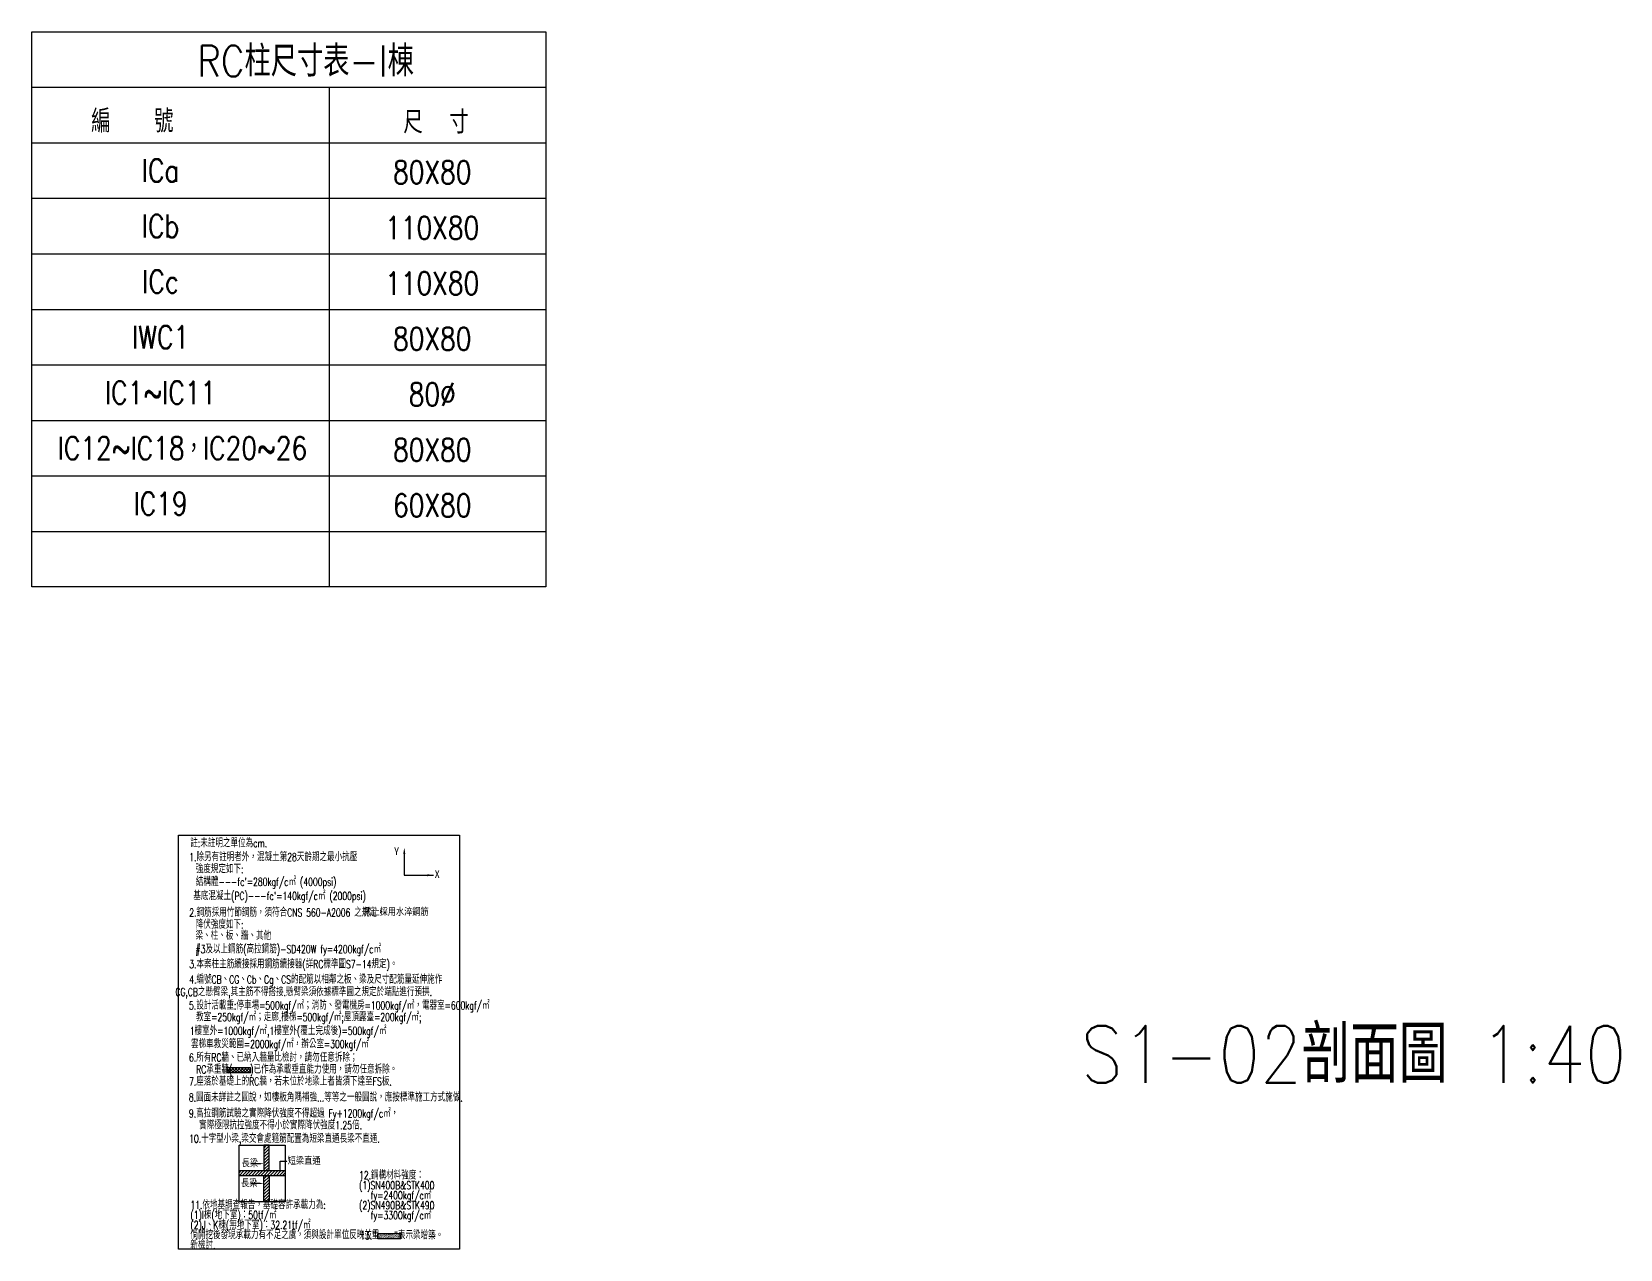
# Model space of a CAD drawing. Header units: centimetres. Extents: x -47768 to 194820, y -149527 to 141949.
# Drawn here: x 69841 to 72620, y 13166 to 15298 of the extents above; entities that cross this region are included whole.
import ezdxf
from ezdxf import colors
from ezdxf.entities.mleader import LeaderData, LeaderLine
from ezdxf.enums import TextEntityAlignment as Align
from ezdxf.math import Vec2, Vec3

# ---------------------------------------------------------------- set-up
doc = ezdxf.new("R2010")
doc.units = ezdxf.units.CM
doc.linetypes.add('HIDDEN', pattern=[0.375, 0.25, -0.125])
doc.layers.get('0').update_dxf_attribs({"color": 8})
for name, color, linetype in [('0S-B', 6, 'HIDDEN'), ('1', 1, 'Continuous'), ('1S-TEXT', 7, 'Continuous'), ('1S-WN', 40, 'Continuous'), ('C2', 2, 'Continuous')]:
    doc.layers.add(name, color=color, linetype=linetype)
doc.layers.add('1S-TEXT2', color=2, linetype='Continuous', plot=False)
doc.styles.add('CHINA', font='romans.shx', dxfattribs={"width": 0.85, "bigfont": 'chineset.shx'})
doc.styles.add('TEXT2', font='kaiu.ttf', dxfattribs={"width": 0.9})
pattern_1 = [(45, (7.0336, -960.6854), (-0.771389, 0.771389), [])]

# ---------------------------------------------------------------- blocks, each defined once
blk = doc.blocks.new('座標')
at = {"color": 0}
for p, q in [((0, 122), (0, 0)), ((0, 0), (146.6, 0))]:
    blk.add_line(p, q, dxfattribs=at)
for points in [[(-5.2, 106.5), (5.2, 106.5), (0, 137.6)], [(115.5, 5.2), (115.5, -5.2), (146.6, 0)]]:
    blk.add_solid(points, dxfattribs=at)
at = {"color": 0, "style": 'TEXT2'}
for s, p in [('Y', (-51.3, 101.6)), ('X', (151.8, -13.1))]:
    blk.add_text(s, height=37.3, dxfattribs=at).set_placement(p)
blk = doc.blocks.new('RC柱尺寸表(B1F)')
at = {"layer": '1', "linetype": 'Continuous'}
blk.add_lwpolyline([(39124.198, 20860.451), (39133.194, 20860.451), (39133.194, 20850.731), (39124.198, 20850.731)], close=True, dxfattribs=at)
at = {"layer": 'C2', "color": 7}
for p, q in [((39124.198, 20859.479), (39133.194, 20859.479)), ((39129.409, 20850.731), (39129.409, 20859.479)), ((39124.198, 20858.507), (39133.194, 20858.507)), ((39124.198, 20857.535), (39133.194, 20857.535)), ((39124.198, 20856.563), (39133.194, 20856.563)), ((39124.198, 20855.591), (39133.194, 20855.591)), ((39124.198, 20854.619), (39133.194, 20854.619)), ((39124.198, 20853.647), (39133.194, 20853.647)), ((39124.198, 20852.675), (39133.194, 20852.675)), ((39124.198, 20851.703), (39133.194, 20851.703))]:
    blk.add_line(p, q, dxfattribs=at)
at = {"layer": '1S-TEXT', "color": 6, "style": 'CHINA', "width": 0.85}
blk.add_text('RC柱尺寸表-I棟', height=0.54, dxfattribs=at).set_placement((39128.989, 20859.965), align=Align.MIDDLE)
at = {"layer": '1S-TEXT', "style": 'CHINA', "width": 0.85}
for s, p in [('編   號', (39125.238, 20858.687)), ('尺  寸', (39130.699, 20858.67))]:
    blk.add_text(s, height=0.4, dxfattribs=at).set_placement(p)
at = {"layer": '1S-TEXT', "style": 'CHINA', "width": 0.8}
for s, p in [('ICa', (39126.452, 20858.021)), ('80X80', (39131.205, 20857.991)), ('ICb', (39126.452, 20857.049)), ('110X80', (39131.205, 20857.019)), ('ICc', (39126.452, 20856.077)), ('110X80', (39131.205, 20856.047)), ('IWC1', (39126.452, 20855.105)), ('80X80', (39131.205, 20855.075)), ('IC1~IC11', (39126.452, 20854.133)), ('80%%C', (39131.205, 20854.103)), ('IC12~IC18，IC20~26', (39126.834, 20853.161)), ('80X80', (39131.205, 20853.131)), ('IC19', (39126.452, 20852.189)), ('60X80', (39131.205, 20852.159))]:
    blk.add_text(s, height=0.4, dxfattribs=at).set_placement(p, align=Align.MIDDLE)
blk = doc.blocks.new('說明框')
at = {"layer": '1S-TEXT'}
h = blk.add_hatch(dxfattribs=at)
h.set_pattern_fill('ANSI37', color=256, scale=8.888889, style=0)
h.set_pattern_definition([(45, (-124.1303, -1135.5256), (-0.785674, 0.785674), []), (135, (-124.1303, -1135.5256), (-0.785674, -0.785674), [])])
h.paths.add_polyline_path([(-89.1, -1079.99), (-100.65, -1079.99), (-100.65, -1082.66), (-89.1, -1082.66)])
h = blk.add_hatch(dxfattribs=at)
h.set_pattern_fill('ANSI31', color=256, scale=8.727273, style=0)
h.set_pattern_definition(pattern_1)
h.paths.add_polyline_path([(-82.35, -1134.15), (-79.73, -1134.15), (-79.73, -1147.22), (-82.35, -1147.22)])
h.paths.add_polyline_path([(-82.35, -1131.53), (-79.73, -1131.53), (-79.73, -1118.85), (-82.35, -1118.85)])
h = blk.add_hatch(dxfattribs=at)
h.set_pattern_fill('ANSI31', color=256, scale=8.727273, style=0)
h.set_pattern_definition(pattern_1)
h.paths.add_polyline_path([(-94.7, -1131.53), (-71.61, -1131.53), (-71.61, -1134.15), (-94.7, -1134.15)])
at = {"layer": '1S-TEXT', "linetype": 'Continuous'}
h = blk.add_hatch(dxfattribs=at)
h.set_pattern_fill('AR-SAND', color=256, scale=0.266667, style=0)
h.set_pattern_definition([(37.5, (-33.9684, -1210.81195), (-0.0167982, 0.5138197), [0, -0.4053333, 0, -0.4533333, 0, -0.4333333]), (7.5, (-33.9684, -1210.81195), (0.4719405, 0.752572), [0, -0.2186667, 0, -0.3653333, 0, -0.14]), (327.5, (-34.2964, -1210.81195), (0.830438, 0.001509), [0, -0.1333333, 0, -0.48, 0, -0.6266667]), (317.5, (-34.2964, -1210.81195), (0.801634, 0.234047), [0, -0.0666667, 0, -0.3146667, 0, -0.36])])
h.paths.add_polyline_path([(-13.86, -1162.95), (-25.41, -1162.95), (-25.41, -1165.61), (-13.86, -1165.61)])
at = {"layer": '1', "linetype": 'Continuous'}
blk.add_lwpolyline([(-124.94, -963.67), (15.53, -963.67), (15.53, -1170.87), (-124.94, -1170.87)], close=True, dxfattribs=at)
at = {"layer": '1S-TEXT'}
for points in [[(-100.6, -1079.91), (-89.05, -1079.91), (-89.05, -1082.58), (-100.6, -1082.58)], [(-94.7, -1118.85), (-71.61, -1118.85), (-71.61, -1147.22), (-94.7, -1147.22)], [(-82.35, -1134.15), (-79.73, -1134.15), (-79.73, -1147.22), (-82.35, -1147.22)]]:
    blk.add_lwpolyline(points, close=True, dxfattribs=at)
at = {"layer": '1S-TEXT', "elevation": 0}
for points in [[(-82.35, -1131.53), (-79.73, -1131.53), (-79.73, -1118.85), (-82.35, -1118.85)], [(-94.7, -1131.53), (-71.61, -1131.53), (-71.61, -1134.15), (-94.7, -1134.15)]]:
    blk.add_lwpolyline(points, close=True, dxfattribs=at)
at = {"layer": '1S-TEXT', "linetype": 'Continuous'}
blk.add_lwpolyline([(-25.41, -1162.95), (-13.86, -1162.95), (-13.86, -1165.61), (-25.41, -1165.61)], close=True, dxfattribs=at)
at = {"layer": '1S-TEXT', "linetype": 'Continuous', "xscale": 0.09999999999999991, "yscale": 0.09999999999999991, "zscale": 0.09999999999999991}
blk.add_blockref('座標', (-12.13, -983.78), dxfattribs=at)
at = {"layer": '1S-TEXT', "style": 'CHINA'}
for s, height, width, p in [('註:未註明之單位為cm.', 4, 0.7, (-119.09, -969.7)), ('1.除另有註明者外，混凝土第28天齡期之最小抗壓', 4, 0.7, (-119.62, -976.69)), ('強度規定如下:', 4, 0.7, (-116.41, -982.69)), ("結構體---fc'=280kgf/c㎡ (4000psi)", 4, 0.7, (-116.35, -989.08)), (" 基底混凝土(PC)---fc'=140kgf/c㎡ (2000psi)", 4, 0.7, (-119.53, -996.15)), ('2.鋼筋採用竹節鋼筋，須符合CNS 560-A2006 之規定，', 4, 0.7, (-119.62, -1004.47)), ('禁止採用水淬鋼筋', 3.556, 0.85, (-32.62, -1004.05)), ('降伏強度如下:', 4, 0.7, (-116.41, -1010.47)), ('梁、柱、板、牆、其他', 4, 0.7, (-116.47, -1016.03)), ('#3及以上鋼筋(高拉鋼筋)-SD420W fy=4200kgf/c㎡', 4, 0.7, (-116.47, -1022.76)), ('3.本案柱主筋續接採用鋼筋續接器(詳RC標準圖S7-14規定)。', 4, 0.7, (-119.62, -1030.28)), ('4.編號CB、CG、Cb、Cg、CS的配筋以相鄰之板、梁及尺寸配筋量延伸施作', 4, 0.7, (-119.62, -1037.96)), ('5.設計活載重:停車場=500kgf/㎡；消防、發電機房=1000kgf/㎡，電器室=600kgf/㎡', 4, 0.7, (-119.74, -1050.92)), ('教室=250kgf/㎡；走廊.樓梯=500kgf/㎡;屋頂露臺=200kgf/㎡;', 4, 0.7, (-116.22, -1056.73)), ('1樓室外=1000kgf/㎡,1樓室外(覆土完成後)=500kgf/㎡', 4, 0.7, (-119.37, -1063.65)), ('雲梯車救災範圍=2000kgf/㎡，辦公室=300kgf/㎡', 4, 0.7, (-118.76, -1070.22)), ('6.所有RC牆、已納入牆量比檢討，請勿任意拆除；', 4, 0.7, (-119.74, -1076.99, 0)), ('RC承重牆(    )已作為承載垂直能力使用，請勿任意拆除。', 4, 0.7, (-116.14, -1082.94, 0)), ('7.座落於基礎上的RC牆，若未位於地梁上者皆須下達至FS板.', 4, 0.7, (-119.74, -1088.92, 0)), ('8.圖面未詳註之圖說，如樓板角隅補強...等等之一般圖說，應按標準施工方式施做.', 4, 0.7, (-119.82, -1096.92, 0)), ('9.高拉鋼筋試驗之實際降伏強度不得超過 Fy+1200kgf/c㎡，', 4, 0.7, (-119.79, -1104.92, 0)), ('實際極限抗拉強度不得小於實際降伏強度1.25倍.', 4, 0.7, (-114.68, -1110.86, 0)), ('10.十字型小梁,梁交會處箍筋配置為短梁直通長梁不直通.', 4, 0.7, (-119.69, -1117.58)), ('長梁', 3.6, 0.85, (-93.43, -1129.78)), ('短梁直通', 3.6, 0.85, (-70.46, -1128.58, 0)), ('長梁', 3.6, 0.85, (-93.76, -1139.77)), ('13."    "表示梁增築。', 4, 0.7, (-34.2, -1165.94))]:
    blk.add_text(s, height=height, dxfattribs=dict(at, width=width)).set_placement(p)
at = {"layer": '1S-TEXT', "style": 'CHINA', "width": 0.7}
blk.add_text('CG,CB之懸臂梁,其主筋不得搭接.懸臂梁須依據標準圖之規定於端點進行預拱.', height=4, dxfattribs=at).set_placement((-62.42, -1044.21), align=Align.CENTER)
at = {"layer": '1S-TEXT', "char_height": 4, "attachment_point": 5, "style": 'CHINA'}
for s, width, insert in [('\\pxsm0.75,ql;{\\W0.7;12.鋼構材料強度：\\P(1)SN400B&STK400 \\P   fy=2400kgf/c㎡\\P(2)SN490B&STK490 \\P   fy=3300kgf/c㎡}', 63.0661, (-3.21, -1144.56)), ('\\pxsm0.75,ql;{\\W0.7;11.依地基調查報告，基礎容許承載力為:\\P(1)I棟(地下室)：50tf/㎡\\P(2)J、K棟(無地下室)：32.21tf/㎡\\P倘開挖後發現承載力有不足之虞，須與設計單位反映並重新檢討.}', 94.814, (-71.65, -1158.76))]:
    blk.add_mtext_dynamic_manual_height_columns(s, width=width, gutter_width=512.5, heights=[0], dxfattribs=dict(at, insert=insert))
at = {"layer": '1S-TEXT'}
ml = blk.add_multileader_mtext('Standard', dxfattribs=at)
ml.set_content('', color=256)
ml.set_leader_properties()
ml.build(insert=Vec2(0, 0))
ml.multileader.update_dxf_attribs({"text_right_attachment_type": 6, "dogleg_length": 40, "arrow_head_size": 1.75})
ctx = ml.context
ctx.base_point, ctx.char_height, ctx.arrow_head_size, ctx.landing_gap_size, ctx.plane_origin = Vec3(-70.63, -1126.74, 0), 0.0157, 1.75, 0.00785, Vec3(-74.12, -1132.79, 0)
ctx.right_attachment = 6
notes = []
notes.append((ctx, [(0, (1, 1, 0), (-74.12, -1126.74, 0), (1, 0), 3.49, [(0, [(-74.12, -1132.79, 0)], 0, [])])]))
ctx.mtext.insert, ctx.mtext.flow_direction = Vec3(-70.62, -1126.73, 0), 5
ml = blk.add_multileader_mtext('Standard', dxfattribs=at)
ml.set_content('', color=256)
ml.set_leader_properties()
ml.build(insert=Vec2(0, 0))
ml.multileader.update_dxf_attribs({"text_right_attachment_type": 6, "dogleg_length": 1, "arrow_head_size": 1.75})
ctx = ml.context
ctx.base_point, ctx.char_height, ctx.arrow_head_size, ctx.landing_gap_size, ctx.plane_origin = Vec3(-88.78, -1128.07, 0), 0.0157, 1.75, 0.00785, Vec3(-82.35, -1128.08, 0)
ctx.right_attachment, ctx.text_align_type = 6, 2
notes.append((ctx, [(0, (1, 1, 0), (-88.67, -1128.08, 0), (-1, 0), 0.0873, [(0, [(-82.35, -1128.08, 0)], 0, [])])]))
ctx.mtext.insert, ctx.mtext.alignment, ctx.mtext.flow_direction = Vec3(-88.77, -1128.06, 0), 3, 5
ml = blk.add_multileader_mtext('Standard', dxfattribs=at)
ml.set_content('', color=256)
ml.set_leader_properties()
ml.build(insert=Vec2(0, 0))
ml.multileader.update_dxf_attribs({"text_right_attachment_type": 6, "dogleg_length": 1, "arrow_head_size": 1.75})
ctx = ml.context
ctx.base_point, ctx.char_height, ctx.arrow_head_size, ctx.landing_gap_size, ctx.plane_origin = Vec3(-88.78, -1137.94, 0), 0.0157, 1.75, 0.00785, Vec3(-82.35, -1137.95, 0)
ctx.right_attachment, ctx.text_align_type = 6, 2
notes.append((ctx, [(0, (1, 1, 0), (-88.67, -1137.95, 0), (-1, 0), 0.0873, [(0, [(-82.35, -1137.95, 0)], 0, [])])]))
ctx.mtext.insert, ctx.mtext.alignment, ctx.mtext.flow_direction = Vec3(-88.77, -1137.94, 0), 3, 5
for ctx, leaders in notes:
    for number, flags, end, landing, length, lines in leaders:
        leader = LeaderData()
        leader.index, (leader.has_last_leader_line, leader.has_dogleg_vector, leader.attachment_direction) = number, flags
        leader.last_leader_point, leader.dogleg_vector, leader.dogleg_length = Vec3(end), Vec3(landing), length
        for number, points, colour, breaks in lines:
            line = LeaderLine()
            line.index, line.vertices, line.color, line.breaks = number, Vec3.list(points), colors.encode_raw_color(colour), breaks
            leader.lines.append(line)
        ctx.leaders.append(leader)

msp = doc.modelspace()

# ---------------------------------------------------------------- block references
at = {"layer": '0S-B', "xscale": 3.5, "yscale": 3.5, "zscale": 3}
msp.add_blockref('說明框', (70535.2562, 17264.1674), dxfattribs=at)
at = {"layer": '1S-WN', "ltscale": 100, "xscale": 100, "yscale": 100, "zscale": 100}
msp.add_blockref('RC柱尺寸表(B1F)', (-3842578.8043, -2070747.4216), dxfattribs=at)

# ---------------------------------------------------------------- texts
at = {"layer": '1S-TEXT2', "style": 'CHINA', "width": 0.85}
msp.add_text('S1-02剖面圖 1:40', height=100, dxfattribs=at).set_placement((71676.82, 13457.4781))

doc.saveas('drawing.dxf')
